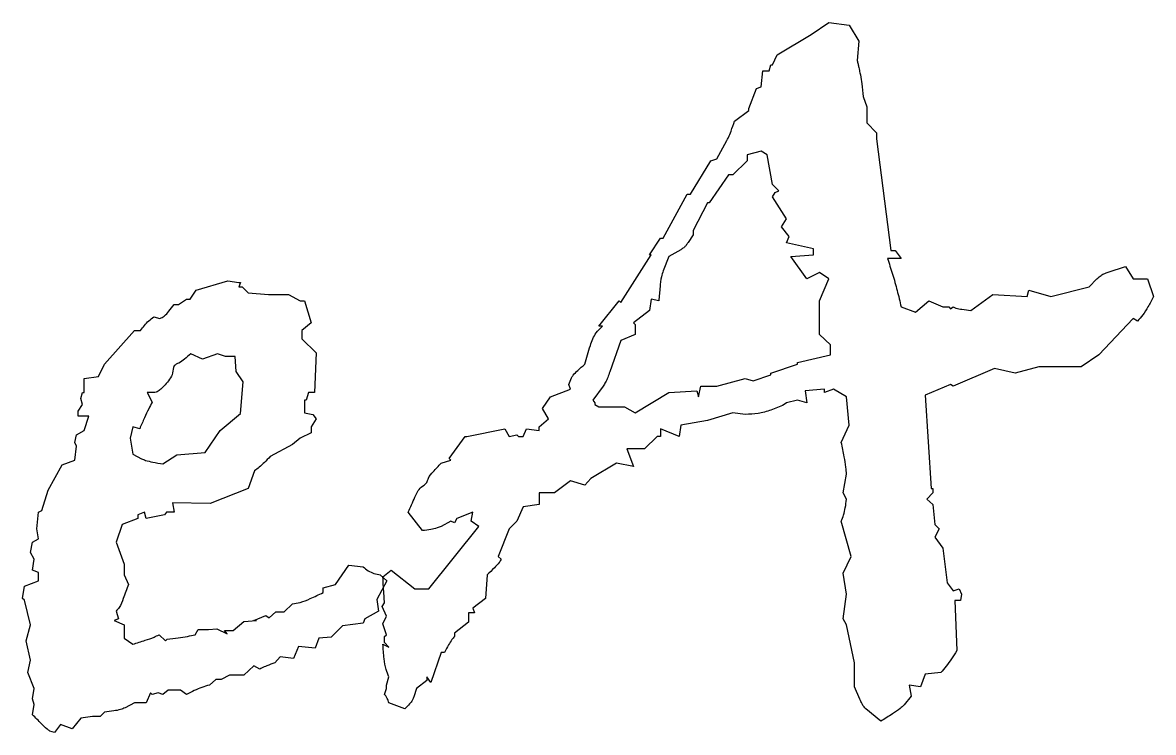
# Model space of a CAD drawing. Extents: x 0 to 12.3, y 0 to 7.
# Drawn here: x 6.25 to 12.31, y 0 to 3.81 of the extents above; entities that cross this region are included whole.
import ezdxf

# ---------------------------------------------------------------- set-up
doc = ezdxf.new("R2010")
doc.units = 0
doc.layers.get('0').update_dxf_attribs({"linetype": 'CONTINUOUS'})

msp = doc.modelspace()

# ---------------------------------------------------------------- linework, layer by layer
at = {"color": 7}
for points in [[(10.06425, 3.281221), (10.14045, 3.338949), (10.14045, 3.348185), (10.182014, 3.456712), (10.207414, 3.465949), (10.216651, 3.551385), (10.248978, 3.551385), (10.258215, 3.583713), (10.267451, 3.583713), (10.292851, 3.636822), (10.47527, 3.745349), (10.569943, 3.81)], [(10.569943, 3.81), (10.67847, 3.796147), (10.731579, 3.71071), (10.722342, 3.606801)], [(10.754672, 3.412838), (10.773145, 3.357419), (10.773145, 3.271983), (10.826254, 3.218874), (10.826254, 3.186547), (10.902454, 2.586183), (10.925544, 2.586183), (10.957871, 2.544619), (10.88398, 2.544619)], [(9.355361, 2.179785), (9.336887, 2.179785), (9.445415, 2.316021), (9.454651, 2.306785), (9.616288, 2.563094), (9.607051, 2.563094), (9.667087, 2.653148), (9.680941, 2.653148), (9.81025, 2.888676), (9.828723, 2.888676), (9.93725, 3.068785), (9.969578, 3.078021), (10.022687, 3.177312)], [(9.35998, 1.858819), (9.304562, 1.782619), (9.313798, 1.768765), (9.313798, 1.759528), (9.336889, 1.747982), (9.473125, 1.747982), (9.530852, 1.715655), (9.710961, 1.824182), (9.861052, 1.833419), (9.870289, 1.801091), (9.884143, 1.858819), (9.969579, 1.858819), (10.121979, 1.900382), (10.163543, 1.886529), (10.258215, 1.918856), (10.258215, 1.928093), (10.401379, 1.976584), (10.401379, 1.98582), (10.579179, 2.027384), (10.579179, 2.080493), (10.519143, 2.135911), (10.519143, 2.31602), (10.569943, 2.433784), (10.519143, 2.46842), (10.452179, 2.433784), (10.366743, 2.553856), (10.486815, 2.563093), (10.486815, 2.59542), (10.343652, 2.627748), (10.357505, 2.662384), (10.315941, 2.713184), (10.34365, 2.757057), (10.26745, 2.87482), (10.281304, 2.897911), (10.302084, 2.907147), (10.267448, 2.941784), (10.239739, 3.101111), (10.207415, 3.119582)], [(10.207415, 3.119582), (10.131215, 3.101109), (10.131215, 3.068781), (10.055015, 2.992581), (10.031925, 2.992581), (9.928016, 2.84249), (9.918779, 2.84249), (9.842579, 2.694709), (9.842579, 2.671619), (9.81487, 2.630055)], [(9.775616, 2.5908), (9.710961, 2.553855), (9.680943, 2.477655)], [(12.068544, 2.470727), (12.160907, 2.500745), (12.202471, 2.433781), (12.278671, 2.433781), (12.310998, 2.339109)], [(11.331943, 2.265219), (11.449707, 2.350655), (11.634434, 2.339109), (11.643671, 2.373745), (11.761435, 2.339109), (11.966944, 2.392218), (12.008507, 2.433781)], [(7.057815, 2.297559), (7.080906, 2.297559), (7.124779, 2.325268), (7.143252, 2.325268), (7.175579, 2.373759), (7.346452, 2.424546)], [(7.346452, 2.424546), (7.404179, 2.415309), (7.413415, 2.415309), (7.404179, 2.392219), (7.422652, 2.392219), (7.454979, 2.359892), (7.563507, 2.350655), (7.672034, 2.350655), (7.734379, 2.316019), (7.75747, 2.316019), (7.792106, 2.198255), (7.743615, 2.156691), (7.743615, 2.112819), (7.819815, 2.036619), (7.810579, 1.824182), (7.778251, 1.824182), (7.766705, 1.782619), (7.757468, 1.782619), (7.757468, 1.715655), (7.801341, 1.706418), (7.819814, 1.683328), (7.792105, 1.639455), (7.792105, 1.607128), (7.734378, 1.579419), (7.692814, 1.544783), (7.572742, 1.480128)], [(9.657853, 2.316019), (9.616289, 2.325255), (9.607053, 2.265219), (9.521616, 2.198255), (9.530853, 2.189019), (9.530853, 2.13591), (9.454653, 2.103582), (9.394617, 1.935019)], [(10.957871, 2.283692), (11.034071, 2.255983), (11.105653, 2.316019), (11.181853, 2.283692), (11.21418, 2.283692), (11.223417, 2.274455), (11.237271, 2.283692)], [(6.949288, 2.230596), (6.981615, 2.221359)], [(12.225562, 2.20749), (12.202472, 2.221344), (12.017744, 2.02738), (11.923072, 1.962726), (11.696781, 1.962726), (11.569781, 1.928089), (11.458944, 1.953489), (11.237272, 1.858817), (11.223418, 1.868053), (11.087182, 1.810326), (11.119509, 1.309253), (11.128746, 1.309253), (11.128746, 1.286163), (11.096418, 1.251527), (11.128746, 1.223818), (11.137982, 1.11529), (11.161072, 1.0922), (11.137982, 1.048328), (11.181855, 0.988291), (11.204945, 0.803564), (11.237272, 0.759691), (11.2696, 0.771238), (11.281146, 0.74122), (11.276529, 0.708892), (11.246506, 0.708892), (11.255743, 0.438729)], [(6.298125, 0.094686), (6.307362, 0.150104), (6.298125, 0.180123), (6.307362, 0.235541), (6.272725, 0.320977), (6.286579, 0.387941), (6.263489, 0.49185), (6.286579, 0.577286), (6.254252, 0.708904), (6.245015, 0.718141), (6.254252, 0.785105), (6.330452, 0.812814), (6.330452, 0.858996), (6.298124, 0.870542), (6.307361, 0.930578), (6.286578, 0.965215), (6.298124, 1.020633), (6.330452, 1.039106), (6.321215, 1.092215), (6.330452, 1.18227), (6.348925, 1.191507), (6.381252, 1.300034), (6.457452, 1.43627), (6.524416, 1.46167), (6.533652, 1.535561), (6.524416, 1.556342), (6.533652, 1.597905), (6.575216, 1.620995), (6.600616, 1.697195), (6.542889, 1.697195), (6.542889, 1.724904), (6.565979, 1.759541), (6.556742, 1.791868), (6.565979, 1.824195), (6.575215, 1.824195), (6.575215, 1.900395), (6.651415, 1.909632), (6.683743, 1.976596), (6.845379, 2.156705), (6.877706, 2.156705)], [(6.997779, 1.440873), (7.07167, 1.489364), (7.22407, 1.503218), (7.304888, 1.620981), (7.413415, 1.711036), (7.427269, 1.881908), (7.390323, 1.937327), (7.385706, 2.018145), (7.332597, 2.018145), (7.291033, 2.032)], [(7.291033, 2.032), (7.210215, 2.004291), (7.14787, 2.032)], [(8.489453, 1.445494), (8.542562, 1.461657), (8.533325, 1.470894), (8.618762, 1.588657), (8.627998, 1.588657), (8.831198, 1.630221), (8.854288, 1.588657), (8.895852, 1.597894), (8.905089, 1.588657), (8.930489, 1.588657), (8.948962, 1.630221), (9.015926, 1.620984), (9.015926, 1.639458), (9.066726, 1.68333), (9.034398, 1.738749), (9.075962, 1.801094), (9.184489, 1.842658), (9.175253, 1.868058), (9.189106, 1.902694)], [(6.953906, 1.824182), (6.912343, 1.824182), (6.940052, 1.773382)], [(10.636906, 1.556329), (10.67847, 1.648692), (10.664616, 1.801092), (10.595344, 1.842656), (10.546853, 1.824183), (10.546853, 1.842656), (10.442944, 1.833419), (10.45218, 1.768765), (10.40138, 1.782618), (10.343653, 1.768765), (10.329799, 1.759528)], [(10.121981, 1.706419), (10.055018, 1.715656), (9.918781, 1.674092), (9.775618, 1.648692), (9.766381, 1.588656), (9.66709, 1.630219), (9.66709, 1.588656), (9.648617, 1.588656), (9.581653, 1.521692), (9.48698, 1.521692), (9.521617, 1.427019), (9.431562, 1.445493), (9.293017, 1.362365), (9.260689, 1.327729), (9.184489, 1.350819), (9.099053, 1.286164), (9.015926, 1.286164), (9.015926, 1.223819), (8.930489, 1.209966), (8.895853, 1.133766), (8.854289, 1.092202), (8.796562, 0.94442), (8.812726, 0.930567)], [(6.873088, 1.630218), (6.836143, 1.639455), (6.822289, 1.579419), (6.836143, 1.493982), (6.882324, 1.468582)], [(7.489614, 1.403928), (7.454978, 1.309255), (7.251778, 1.228437), (7.048578, 1.233057), (7.057815, 1.182257), (7.016251, 1.182257), (7.007014, 1.168403), (6.907723, 1.147623), (6.898487, 1.182259), (6.86385, 1.168406), (6.86385, 1.147625), (6.778414, 1.115298), (6.746087, 1.020625), (6.789959, 0.902862), (6.789959, 0.845134), (6.81305, 0.794334)], [(10.664615, 1.251529), (10.646142, 1.286165), (10.664615, 1.385456)], [(8.177725, 0.835892), (8.221597, 0.870528), (8.348597, 0.771237), (8.424797, 0.771237), (8.692652, 1.106055), (8.651088, 1.133764), (8.660325, 1.182255), (8.574889, 1.147619), (8.561035, 1.124529), (8.542562, 1.133766), (8.489453, 1.106056)], [(8.390162, 1.082966), (8.313962, 1.182257)], [(10.736197, 0.177801), (10.708488, 0.244765), (10.708488, 0.374074), (10.664616, 0.577274), (10.646143, 0.609601), (10.664616, 0.74122), (10.646143, 0.854365), (10.690015, 0.94442), (10.636906, 1.133765)], [(7.856761, 0.750463), (7.856761, 0.775863), (7.923724, 0.794336), (7.995306, 0.898245), (8.071506, 0.889009)], [(8.16387, 0.845136), (8.198506, 0.812809), (8.145397, 0.713518), (8.154634, 0.651172), (8.080743, 0.609609), (8.071506, 0.586519), (7.96067, 0.572665), (7.900633, 0.51032), (7.83367, 0.505703), (7.815197, 0.452594), (7.725142, 0.46183), (7.697433, 0.397176), (7.625851, 0.406412), (7.598142, 0.374085)], [(8.736526, 0.84513), (8.727289, 0.71813), (8.660325, 0.66733), (8.669562, 0.64193), (8.637235, 0.64193), (8.637235, 0.59113), (8.561035, 0.533403), (8.561035, 0.51493)], [(7.170959, 0.524171), (7.187122, 0.55188), (7.24254, 0.55188), (7.286413, 0.556499), (7.341831, 0.52879), (7.327978, 0.547263), (7.374159, 0.547263), (7.431887, 0.595754), (7.49885, 0.600371), (7.484997, 0.600371), (7.549651, 0.62808), (7.568124, 0.614227), (7.602761, 0.646554), (7.648943, 0.646554), (7.692815, 0.690427)], [(8.177724, 0.473364), (8.210052, 0.457201), (8.186961, 0.482601), (8.186961, 0.514927), (8.196198, 0.524164), (8.177725, 0.581891), (8.196198, 0.623455), (8.173108, 0.676564), (8.186961, 0.695037)], [(6.746086, 0.651171), (6.75994, 0.609607), (6.736849, 0.60037), (6.789958, 0.57728), (6.789958, 0.505698), (6.83614, 0.473371)], [(6.976995, 0.524171), (7.011631, 0.491844), (7.020868, 0.50108)], [(8.507926, 0.429493), (8.489452, 0.429493), (8.434034, 0.267857), (8.413254, 0.297875), (8.413254, 0.279402), (8.357835, 0.235529), (8.343982, 0.191656)], [(7.517324, 0.339449), (7.484997, 0.357922), (7.431888, 0.307122), (7.355688, 0.307122), (7.309506, 0.284032), (7.281797, 0.284032), (7.24716, 0.254013)], [(11.170306, 0.320965), (11.087179, 0.311728), (11.061779, 0.244765), (11.001743, 0.254001), (11.010979, 0.193965), (10.974034, 0.147783)], [(8.186961, 0.2032), (8.196198, 0.235527), (8.196198, 0.254001), (8.210052, 0.297873)], [(7.124779, 0.203213), (7.092451, 0.226303), (7.025488, 0.226303), (6.997779, 0.203213), (6.972379, 0.21245), (6.940051, 0.203213), (6.930815, 0.21245), (6.907724, 0.159341), (6.845379, 0.159341), (6.794579, 0.131632)], [(8.295491, 0.127002), (8.210052, 0.159327)], [(10.849343, 0.060038), (10.768525, 0.127001)], [(6.683743, 0.108542), (6.660652, 0.085451), (6.619089, 0.085451), (6.556743, 0.076215), (6.510561, 0.018487), (6.448216, 0.041578), (6.415889, 0.000014), (6.390489, 0.006941)]]:
    msp.add_lwpolyline(points, dxfattribs=at)
for points, knots in [([(10.722342, 3.606801), (10.723804, 3.600389), (10.726609, 3.588089), (10.730504, 3.570394), (10.734384, 3.550746), (10.741305, 3.521729), (10.747106, 3.474528), (10.751851, 3.435835), (10.754672, 3.412838)], [0, 0, 0, 0, 0.019731, 0.037847, 0.054352, 0.079816, 0.127275, 0.196808, 0.196808, 0.196808, 0.196808]), ([(10.022687, 3.177312), (10.025707, 3.182475), (10.035014, 3.198386), (10.047421, 3.233823), (10.057913, 3.263374), (10.06425, 3.281221)], [0, 0, 0, 0, 0.017918, 0.055222, 0.112106, 0.112106, 0.112106, 0.112106]), ([(9.81487, 2.630055), (9.811565, 2.624693), (9.805016, 2.614069), (9.791602, 2.600655), (9.780978, 2.594106), (9.775616, 2.5908)], [0, 0, 0, 0, 0.018857, 0.037362, 0.056219, 0.056219, 0.056219, 0.056219]), ([(10.88398, 2.544619), (10.893432, 2.516209), (10.912397, 2.459205), (10.937029, 2.372142), (10.950906, 2.313252), (10.957871, 2.283692)], [0, 0, 0, 0, 0.089817, 0.180213, 0.271314, 0.271314, 0.271314, 0.271314]), ([(9.680943, 2.477655), (9.67779, 2.466932), (9.669512, 2.438779), (9.663547, 2.384347), (9.659947, 2.341151), (9.657853, 2.316019)], [0, 0, 0, 0, 0.033483, 0.087909, 0.163634, 0.163634, 0.163634, 0.163634]), ([(12.008507, 2.433781), (12.013965, 2.439136), (12.025027, 2.44999), (12.045553, 2.46243), (12.060736, 2.467909), (12.068544, 2.470727)], [0, 0, 0, 0, 0.022884, 0.046382, 0.071252, 0.071252, 0.071252, 0.071252]), ([(12.310998, 2.339109), (12.301622, 2.320749), (12.284317, 2.286866), (12.256394, 2.242148), (12.235175, 2.218297), (12.225562, 2.20749)], [0, 0, 0, 0, 0.061863, 0.114168, 0.157498, 0.157498, 0.157498, 0.157498]), ([(6.981615, 2.221359), (6.989486, 2.22554), (7.007994, 2.23537), (7.032786, 2.26272), (7.048786, 2.28499), (7.057815, 2.297559)], [0, 0, 0, 0, 0.026577, 0.062498, 0.109038, 0.109038, 0.109038, 0.109038]), ([(11.237271, 2.283692), (11.242091, 2.281468), (11.25668, 2.274736), (11.289117, 2.270678), (11.31583, 2.267273), (11.331943, 2.265219)], [0, 0, 0, 0, 0.015868, 0.048021, 0.096901, 0.096901, 0.096901, 0.096901]), ([(6.877706, 2.156705), (6.884209, 2.166136), (6.897209, 2.184988), (6.921394, 2.209902), (6.939936, 2.223657), (6.949288, 2.230596)], [0, 0, 0, 0, 0.034331, 0.068624, 0.103525, 0.103525, 0.103525, 0.103525]), ([(9.260688, 1.976585), (9.270089, 2.010074), (9.286184, 2.067405), (9.313326, 2.140477), (9.343532, 2.168724), (9.355361, 2.179785)], [0, 0, 0, 0, 0.104958, 0.179682, 0.227775, 0.227775, 0.227775, 0.227775]), ([(7.14787, 2.032), (7.136203, 2.022806), (7.114818, 2.005952), (7.087283, 1.982361), (7.04941, 1.969821), (7.05345, 1.927757), (7.033777, 1.894862), (7.011034, 1.866386), (6.988374, 1.844929), (6.970526, 1.828892), (6.958477, 1.825477), (6.953906, 1.824182)], [0, 0, 0, 0, 0.044356, 0.081309, 0.11101, 0.149914, 0.18744, 0.225586, 0.258607, 0.281697, 0.295816, 0.295816, 0.295816, 0.295816]), ([(9.189106, 1.902694), (9.19228, 1.907951), (9.201383, 1.923027), (9.227051, 1.946528), (9.248121, 1.965355), (9.260688, 1.976585)], [0, 0, 0, 0, 0.01836, 0.052652, 0.103342, 0.103342, 0.103342, 0.103342]), ([(9.394617, 1.935019), (9.391076, 1.924964), (9.384448, 1.906137), (9.373137, 1.880475), (9.364142, 1.865669), (9.35998, 1.858819)], [0, 0, 0, 0, 0.031981, 0.059882, 0.083909, 0.083909, 0.083909, 0.083909]), ([(6.940052, 1.773382), (6.933717, 1.761283), (6.919236, 1.733625), (6.897208, 1.685729), (6.881649, 1.649921), (6.873088, 1.630218)], [0, 0, 0, 0, 0.040965, 0.093648, 0.158097, 0.158097, 0.158097, 0.158097]), ([(10.329799, 1.759528), (10.306644, 1.749007), (10.261774, 1.728619), (10.191515, 1.710092), (10.144826, 1.707626), (10.121981, 1.706419)], [0, 0, 0, 0, 0.07624, 0.147739, 0.21624, 0.21624, 0.21624, 0.21624]), ([(10.664615, 1.385456), (10.663774, 1.397964), (10.661643, 1.429673), (10.651264, 1.486587), (10.642146, 1.530874), (10.636906, 1.556329)], [0, 0, 0, 0, 0.037585, 0.095286, 0.173277, 0.173277, 0.173277, 0.173277]), ([(6.882324, 1.468582), (6.889627, 1.465681), (6.909208, 1.457902), (6.948214, 1.449926), (6.979479, 1.444215), (6.997779, 1.440873)], [0, 0, 0, 0, 0.023542, 0.06312, 0.118976, 0.118976, 0.118976, 0.118976]), ([(7.572742, 1.480128), (7.562568, 1.469693), (7.543648, 1.450288), (7.516097, 1.424594), (7.497915, 1.410405), (7.489614, 1.403928)], [0, 0, 0, 0, 0.043722, 0.081312, 0.112886, 0.112886, 0.112886, 0.112886]), ([(8.313962, 1.182257), (8.32586, 1.208721), (8.346231, 1.254031), (8.37191, 1.314798), (8.414896, 1.334292), (8.421254, 1.371824), (8.452105, 1.403987), (8.475536, 1.430027), (8.489453, 1.445494)], [0, 0, 0, 0, 0.087868, 0.150446, 0.190491, 0.214845, 0.257796, 0.320634, 0.320634, 0.320634, 0.320634]), ([(10.636906, 1.133765), (10.641304, 1.144529), (10.650793, 1.167755), (10.659516, 1.207494), (10.662839, 1.236187), (10.664615, 1.251529)], [0, 0, 0, 0, 0.034833, 0.07516, 0.121496, 0.121496, 0.121496, 0.121496]), ([(8.489453, 1.106056), (8.48243, 1.102925), (8.465036, 1.095169), (8.431307, 1.088645), (8.405131, 1.085032), (8.390162, 1.082966)], [0, 0, 0, 0, 0.023012, 0.056992, 0.102384, 0.102384, 0.102384, 0.102384]), ([(8.812726, 0.930567), (8.809064, 0.924187), (8.799053, 0.906743), (8.771903, 0.879252), (8.749646, 0.857785), (8.736526, 0.84513)], [0, 0, 0, 0, 0.022002, 0.060162, 0.114956, 0.114956, 0.114956, 0.114956]), ([(8.071506, 0.889009), (8.080451, 0.8815), (8.098119, 0.866668), (8.129832, 0.851587), (8.152447, 0.847301), (8.16387, 0.845136)], [0, 0, 0, 0, 0.034947, 0.069031, 0.103819, 0.103819, 0.103819, 0.103819]), ([(6.81305, 0.794334), (6.803731, 0.769015), (6.788381, 0.727311), (6.77011, 0.676138), (6.751967, 0.657283), (6.746086, 0.651171)], [0, 0, 0, 0, 0.081411, 0.134094, 0.159364, 0.159364, 0.159364, 0.159364]), ([(8.186961, 0.695037), (8.185897, 0.707777), (8.183527, 0.736147), (8.18055, 0.78311), (8.178718, 0.817332), (8.177725, 0.835892)], [0, 0, 0, 0, 0.038352, 0.085404, 0.141164, 0.141164, 0.141164, 0.141164]), ([(7.692815, 0.690427), (7.706525, 0.692559), (7.739452, 0.697681), (7.794012, 0.719856), (7.834094, 0.739407), (7.856761, 0.750463)], [0, 0, 0, 0, 0.041513, 0.099711, 0.17546, 0.17546, 0.17546, 0.17546]), ([(6.83614, 0.473371), (6.858473, 0.480302), (6.896685, 0.492162), (6.94427, 0.507863), (6.968085, 0.519731), (6.976995, 0.524171)], [0, 0, 0, 0, 0.070191, 0.120102, 0.14994, 0.14994, 0.14994, 0.14994]), ([(7.020868, 0.50108), (7.040467, 0.503166), (7.076843, 0.507037), (7.127007, 0.514372), (7.15722, 0.521108), (7.170959, 0.524171)], [0, 0, 0, 0, 0.059131, 0.10975, 0.151968, 0.151968, 0.151968, 0.151968]), ([(8.561035, 0.51493), (8.556556, 0.509454), (8.544991, 0.495318), (8.528019, 0.466205), (8.515291, 0.44295), (8.507926, 0.429493)], [0, 0, 0, 0, 0.021197, 0.05473, 0.100782, 0.100782, 0.100782, 0.100782]), ([(8.210052, 0.297873), (8.204618, 0.310731), (8.19144, 0.34191), (8.18289, 0.401645), (8.179596, 0.447378), (8.177724, 0.473364)], [0, 0, 0, 0, 0.041741, 0.101222, 0.179503, 0.179503, 0.179503, 0.179503]), ([(11.255743, 0.438729), (11.246591, 0.423995), (11.228909, 0.395528), (11.200518, 0.356042), (11.180135, 0.332377), (11.170306, 0.320965)], [0, 0, 0, 0, 0.052028, 0.100525, 0.145694, 0.145694, 0.145694, 0.145694]), ([(7.598142, 0.374085), (7.583563, 0.368294), (7.559917, 0.358901), (7.532262, 0.348635), (7.520627, 0.34148), (7.517324, 0.339449)], [0, 0, 0, 0, 0.04712, 0.076429, 0.088046, 0.088046, 0.088046, 0.088046]), ([(7.24716, 0.254013), (7.233655, 0.249968), (7.206039, 0.241695), (7.165124, 0.224544), (7.138442, 0.210437), (7.124779, 0.203213)], [0, 0, 0, 0, 0.042274, 0.086443, 0.132799, 0.132799, 0.132799, 0.132799]), ([(8.210052, 0.159327), (8.207219, 0.166754), (8.202433, 0.179301), (8.195715, 0.194977), (8.189315, 0.200989), (8.186961, 0.2032)], [0, 0, 0, 0, 0.023965, 0.040491, 0.050108, 0.050108, 0.050108, 0.050108]), ([(8.343982, 0.191656), (8.341763, 0.185699), (8.336391, 0.171278), (8.318687, 0.150082), (8.303915, 0.135384), (8.295491, 0.127002)], [0, 0, 0, 0, 0.018966, 0.045906, 0.08165, 0.08165, 0.08165, 0.08165]), ([(6.794579, 0.131632), (6.78678, 0.128496), (6.767284, 0.120658), (6.729738, 0.114222), (6.700505, 0.110612), (6.683743, 0.108542)], [0, 0, 0, 0, 0.025164, 0.062903, 0.11363, 0.11363, 0.11363, 0.11363]), ([(10.768525, 0.127001), (10.765126, 0.130126), (10.756779, 0.137801), (10.746655, 0.155608), (10.740003, 0.169724), (10.736197, 0.177801)], [0, 0, 0, 0, 0.013788, 0.033859, 0.060709, 0.060709, 0.060709, 0.060709]), ([(10.974034, 0.147783), (10.967148, 0.141298), (10.947913, 0.123181), (10.905063, 0.0953), (10.870052, 0.073143), (10.849343, 0.060038)], [0, 0, 0, 0, 0.028339, 0.079162, 0.152757, 0.152757, 0.152757, 0.152757]), ([(6.390489, 0.006941), (6.385632, 0.010451), (6.369289, 0.022262), (6.339641, 0.052981), (6.313895, 0.078844), (6.298125, 0.094686)], [0, 0, 0, 0, 0.017958, 0.060424, 0.127552, 0.127552, 0.127552, 0.127552])]:
    msp.add_open_spline(points, degree=3, knots=knots, dxfattribs=at)

doc.saveas('drawing.dxf')
